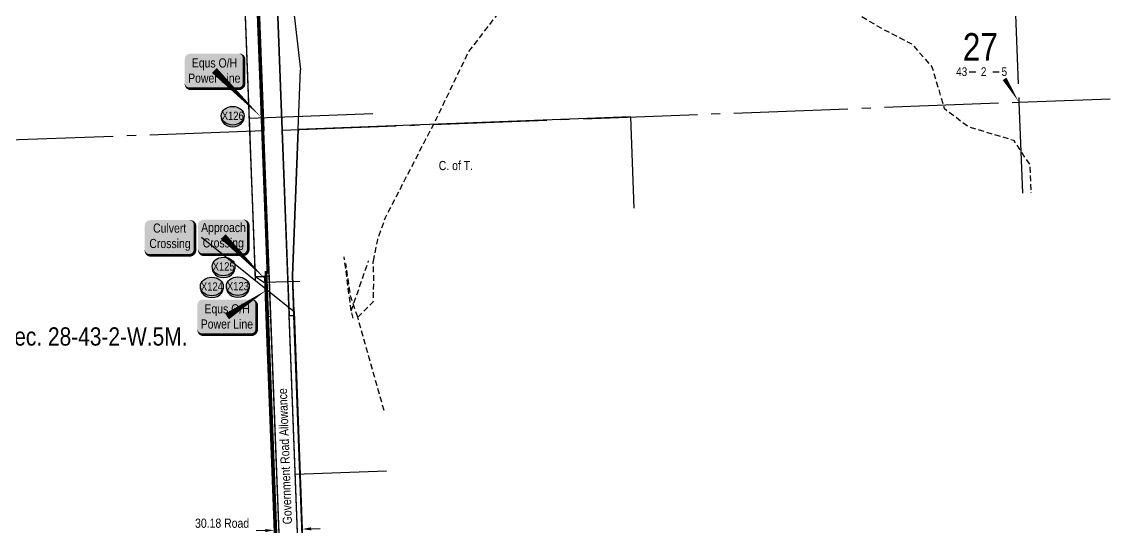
# Model space of a CAD drawing. Extents: x 683901 to 697439, y 5834844 to 5859401.
# Drawn here: x 687460 to 688652, y 5845916 to 5846469 of the extents above; entities that cross this region are included whole.
import ezdxf
from ezdxf.enums import TextEntityAlignment as Align

# ---------------------------------------------------------------- set-up
doc = ezdxf.new("R2010")
doc.units = 0
doc.header["$LTSCALE"] = 5
doc.header["$PDSIZE"] = 0.5
for name, pattern in [('foc-QUARTERLINE', [33, 25, -3, 2, -3]), ('foc-TIELINE', [1.875, 1.25, -0.625]), ('UG_PIPE', [1.875, 1.25, -0.625])]:
    doc.linetypes.add(name, pattern=pattern)
doc.layers.get('Defpoints').update_dxf_attribs({"color": 9})
for name, color, linetype in [('10', 1, 'Continuous'), ('9', 3, 'Continuous'), ('AS-PIPE-UG', 44, 'UG_PIPE'), ('AS-POWER', 104, 'foc-POWER'), ('AS-POWER-T', 104, 'Continuous'), ('AS-TELEPHONE', 224, 'foc-TEL'), ('C-SYMBOL', 7, 'Continuous'), ('CG-NOTES', 7, 'Continuous'), ('L-QSEC', 8, 'foc-QUARTERLINE'), ('L-ROAD-T', 7, 'Continuous'), ('L-SEC', 7, 'Continuous'), ('L-SECLBL', 7, 'Continuous'), ('L-TITLEDB', 4, 'Continuous'), ('L-TITLEDB-T', 4, 'Continuous'), ('P-CROSSINGS', 250, 'Continuous'), ('WATERCOURSE', 146, 'foc-TIELINE')]:
    doc.layers.add(name, color=color, linetype=linetype)
doc.layers.add('P-PROPOSED-WL4', color=7, linetype='Continuous', true_color=0x5b5bc8)
doc.styles.add('175L', font='ARIALN.TTF', dxfattribs={"height": 20})
doc.styles.add('80', font='ARIALN.TTF', dxfattribs={"height": 10})
doc.styles.add('80CG', font='ARIALN.TTF', dxfattribs={"height": 10})
doc.styles.add('80L', font='ARIALN.TTF', dxfattribs={"height": 10})
doc.styles.add('Crossing', font='ARIALN.TTF', dxfattribs={"height": 10})
doc.styles.add('foc-LtypeFont', font='ARIALN.TTF', dxfattribs={"height": 7.35})
doc.styles.add('SIMPLEX', font='ARIALN.TTF')
doc.linetypes.add('foc-POWER', pattern='A,6,-1,["P",foc-LtypeFont,S=0.2,R=0,X=-0.625,Y=-0.75],-1.24,4', length=12.24)
doc.linetypes.add('foc-POWER-NOLINE', pattern='A,0,-4,["P",foc-LtypeFont,S=0.2,R=0,X=-0.625,Y=-0.75],-8.24', length=12.24)
doc.linetypes.add('foc-TEL', pattern='A,2,-1,["T",foc-LtypeFont,S=0.2,R=0,X=-0.425,Y=-0.75],-1.24,8', length=12.24)
doc.linetypes.add('foc-TEL-NOLINE', pattern='A,0,-2,["T",foc-LtypeFont,S=0.2,R=0,X=-0.425,Y=-0.75],-10.24', length=12.24)
doc.dimstyles.new('Compass 5 000', dxfattribs={"dimscale": 5, "dimtxt": 9, "dimasz": 2, "dimexe": 0.2, "dimexo": 0.0625, "dimgap": 0.5, "dimtad": 0, "dimtih": 1, "dimtoh": 1, "dimzin": 0, "dimdsep": 46, "dimtxsty": '80CG', "dimcen": 0.1, "dimse1": 1, "dimse2": 1, "dimclrd": 256, "dimclrt": 256, "dimaunit": 1, "dimadec": 4, "dimazin": 0, "dimtfac": 0.06, "dimtofl": 0, "dimtmove": 0, "dimatfit": 1, "dimfxl": 0.2, "dimtolj": 1, "dimtzin": 0, "dimlwd": -1, "dimarcsym": 0})

# ---------------------------------------------------------------- blocks, each defined once
blk = doc.blocks.new('L-SECLBL')
at = {"layer": '9', "color": 7}
for p, q in [((-5.1, -27.8), (-12.3, -27.8)), ((20.7, -27.8), (13.5, -27.8))]:
    blk.add_line(p, q, dxfattribs=at)
at = {"layer": '10', "color": 2, "style": 'SIMPLEX'}
blk.add_attdef('SEC', text='', height=30, dxfattribs=at).set_placement((0, 0), align=Align.MIDDLE)
at = {"layer": '10', "color": 5, "style": '80L'}
blk.add_attdef('TWP', text='', height=9.5, dxfattribs=at).set_placement((-14.4, -27.4), align=Align.MIDDLE_RIGHT)
blk.add_attdef('RGE', text='', height=9.5, dxfattribs=at).set_placement((3.6, -27.4), align=Align.MIDDLE_CENTER)
blk.add_attdef('MER', text='', height=9.5, dxfattribs=at).set_placement((23.2, -27.4), align=Align.MIDDLE_LEFT)
blk = doc.blocks.new('*U969')
h = blk.add_hatch(color=59)
edge = h.paths.add_edge_path()
edge.add_line((-21.5, -20), (21.5, -20))
edge.add_arc((21.5, -14), 6, 270, 360)
edge.add_line((27.5, -14), (27.5, 12.5))
edge.add_arc((21.5, 12.5), 6, 0, 90)
edge.add_line((21.5, 18.5), (-21.5, 18.5))
edge.add_arc((-21.5, 12.5), 6, 90, 180)
edge.add_line((-27.5, 12.5), (-27.5, -14))
edge.add_arc((-21.5, -14), 6, 180, 270)
at = {"color": 1, "flags": 128}
blk.add_lwpolyline([(-21.5, -20, 3, 3, 0), (21.5, -20, 3, 3, 0.414214), (27.5, -14, 3, 3, 0), (27.5, 12.5, 3, 0, 0.414214), (21.5, 18.5, 0, 0, 0), (-21.5, 18.5, 0, 0, 0.414214), (-27.5, 12.5, 0, 0, 0), (-27.5, -14, 0, 3, 0.414214)], format="xyseb", close=True, dxfattribs=at)
blk.add_lwpolyline([(47, -47.5, 0, 7.5, 0), (0, 0, 0, 0, 0)], format="xyseb", dxfattribs=at)
at = {"color": 1, "style": '80'}
blk.add_attdef('ENTER_TEXT_001', (-36, -5), '', height=10, dxfattribs=at)
blk = doc.blocks.new('*U970')
h = blk.add_hatch(color=254)
edge = h.paths.add_edge_path()
edge.add_line((-21.5, -20), (21.5, -20))
edge.add_arc((21.5, -14), 6, 270, 360)
edge.add_line((27.5, -14), (27.5, 12.5))
edge.add_arc((21.5, 12.5), 6, 0, 90)
edge.add_line((21.5, 18.5), (-21.5, 18.5))
edge.add_arc((-21.5, 12.5), 6, 90, 180)
edge.add_line((-27.5, 12.5), (-27.5, -14))
edge.add_arc((-21.5, -14), 6, 180, 270)
at = {"color": 160, "flags": 128}
blk.add_lwpolyline([(-21.5, -20, 3, 3, 0), (21.5, -20, 3, 3, 0.414214), (27.5, -14, 3, 3, 0), (27.5, 12.5, 3, 0, 0.414214), (21.5, 18.5, 0, 0, 0), (-21.5, 18.5, 0, 0, 0.414214), (-27.5, 12.5, 0, 0, 0), (-27.5, -14, 0, 3, 0.414214)], format="xyseb", close=True, dxfattribs=at)
at = {"color": 160, "style": '80'}
blk.add_attdef('ENTER_TEXT_001', (-26.8, -4.9), '', height=10, dxfattribs=at)
blk = doc.blocks.new('*D1130')
at = {"layer": 'Defpoints', "color": 0, "transparency": 16777216}
for p in [(687736.5, 5845912.6), (687736.6, 5845910.3), (687766.8, 5845911.5)]:
    blk.add_point(p, dxfattribs=at)
at = {"layer": 'L-TITLEDB-T', "transparency": 16777216}
for p, q in [((687726.6, 5845912.3), (687716.6, 5845911.9)), ((687776.7, 5845914.2), (687786.7, 5845914.5))]:
    blk.add_line(p, q, dxfattribs=at)
for points in [[(687726.5, 5845913.9), (687726.6, 5845910.6), (687736.5, 5845912.6)], [(687776.6, 5845915.8), (687776.8, 5845912.5), (687766.7, 5845913.8)]]:
    blk.add_solid(points, dxfattribs=at)
at = {"layer": 'L-TITLEDB-T', "transparency": 16777216, "insert": (687679.2, 5845911.9), "char_height": 10, "attachment_point": 5, "style": '80CG'}
blk.add_mtext('\\A1;30.18 Road\\PPlan 2944 NY', dxfattribs=at)
blk = doc.blocks.new('*U890')
h = blk.add_hatch(color=255)
edge = h.paths.add_edge_path()
edge.add_line((-26.5, -20), (26.5, -20))
edge.add_arc((26.5, -14), 6, 270, 360)
edge.add_line((32.5, -14), (32.5, 12.5))
edge.add_arc((26.5, 12.5), 6, 0, 90)
edge.add_line((26.5, 18.5), (-26.5, 18.5))
edge.add_arc((-26.5, 12.5), 6, 90, 180)
edge.add_line((-32.5, 12.5), (-32.5, -14))
edge.add_arc((-26.5, -14), 6, 180, 270)
at = {"color": 104, "flags": 128}
blk.add_lwpolyline([(-26.5, -20, 3, 3, 0), (26.5, -20, 3, 3, 0.414214), (32.5, -14, 3, 3, 0), (32.5, 12.5, 3, 0, 0.414214), (26.5, 18.5, 0, 0, 0), (-26.5, 18.5, 0, 0, 0.414214), (-32.5, 12.5, 0, 0, 0), (-32.5, -14, 0, 3, 0.414214)], format="xyseb", close=True, dxfattribs=at)
blk.add_lwpolyline([(52.1, -52.1, 0, 7.5, 0), (0, 0, 0, 0, 0)], format="xyseb", dxfattribs=at)
at = {"color": 104, "style": '80'}
blk.add_attdef('ENTER_TEXT_001', (-26.8, -4.9), '', height=10, dxfattribs=at)
blk = doc.blocks.new('*U891')
h = blk.add_hatch(color=255)
edge = h.paths.add_edge_path()
edge.add_line((-26.5, -20), (26.5, -20))
edge.add_arc((26.5, -14), 6, 270, 360)
edge.add_line((32.5, -14), (32.5, 12.5))
edge.add_arc((26.5, 12.5), 6, 0, 90)
edge.add_line((26.5, 18.5), (-26.5, 18.5))
edge.add_arc((-26.5, 12.5), 6, 90, 180)
edge.add_line((-32.5, 12.5), (-32.5, -14))
edge.add_arc((-26.5, -14), 6, 180, 270)
at = {"color": 104, "flags": 128}
blk.add_lwpolyline([(43.8, 29.2, 0, 7.5, 0), (0, 0, 0, 0, 0)], format="xyseb", dxfattribs=at)
blk.add_lwpolyline([(-26.5, -20, 3, 3, 0), (26.5, -20, 3, 3, 0.414214), (32.5, -14, 3, 3, 0), (32.5, 12.5, 3, 0, 0.414214), (26.5, 18.5, 0, 0, 0), (-26.5, 18.5, 0, 0, 0.414214), (-32.5, 12.5, 0, 0, 0), (-32.5, -14, 0, 3, 0.414214)], format="xyseb", close=True, dxfattribs=at)
at = {"color": 104, "style": '80'}
blk.add_attdef('ENTER_TEXT_001', (-26.8, -4.9), '', height=10, dxfattribs=at)
blk = doc.blocks.new('xing2')
h = blk.add_hatch(color=50)
h.dxf.hatch_style = 1
edge = h.paths.add_edge_path()
edge.add_ellipse((0, 0), major_axis=(-12.5, 0), ratio=0.816297, start_angle=0, end_angle=360)
h = blk.add_hatch(color=250)
h.dxf.hatch_style = 1
edge = h.paths.add_edge_path()
edge.add_ellipse((0, -2), major_axis=(-12.5, 0), ratio=0.816297, start_angle=0, end_angle=180)
edge.add_line((12.5, -2), (12.5, 0))
edge.add_ellipse((0, 0), major_axis=(-12.5, 0), ratio=0.816297, start_angle=0, end_angle=180, ccw=False)
edge.add_line((-12.5, 0), (-12.5, -2))
at = {"color": 250}
blk.add_ellipse((0, 0), major_axis=(-12.5, 0), ratio=0.816297, dxfattribs=at)
blk.add_ellipse((0, -2), major_axis=(-12.5, 0), ratio=0.816297, start_param=0, end_param=3.141593, dxfattribs=at)
at = {"color": 250, "style": 'Crossing'}
blk.add_attdef('CROSSING', text='', height=9, dxfattribs=at).set_placement((0.1, 0), align=Align.MIDDLE_CENTER)
at = {"color": 250, "style": 'Crossing', "flags": 1}
for tag, p in [('OWNER', (0.1, -12.5)), ('DESCRIPTION', (0.1, -25.8)), ('LOCATION', (0.1, -39.3)), ('DWG_REF', (0.1, -52.8))]:
    blk.add_attdef(tag, text='', height=9, dxfattribs=at).set_placement(p, align=Align.MIDDLE_CENTER)

msp = doc.modelspace()

# ---------------------------------------------------------------- linework, layer by layer
at = {"layer": 'AS-PIPE-UG', "flags": 128}
for points in [[(688481.659, 5848804.597), (688475.271, 5848737.382), (688473.8, 5848512.51), (688490.717, 5848492.783), (688502.877, 5848367.123), (688481.817, 5848258.816), (688492.027, 5848028.832), (688481.416, 5847960.248), (688496.878, 5847750.431), (688495.755, 5847583.045), (688515.608, 5847224.365), (688507.75, 5847185.708), (688507.161, 5847103.008), (688475.518, 5847098.281), (688439.385, 5847116.506), (688401.14, 5847106.79), (688276.579, 5846593.428), (688290.31, 5846548.426), (688326.131, 5846486.404), (688337.276, 5846483.83), (688355.903, 5846489.154), (688402.899, 5846461.138), (688434.154, 5846445.182), (688456.522, 5846419.845), (688469.818, 5846374.546), (688496.177, 5846354.579), (688545.699, 5846339.606), (688563.612, 5846312.671), (688564.767, 5846281.911)], [(687844.934, 5846207.222), (687849.616, 5846231.059), (687858.068, 5846254.816), (687914.079, 5846363.425), (687948.663, 5846435.532), (688001.861, 5846504.792), (688140.553, 5846529.319), (688269.516, 5846592.03), (688277.161, 5846628.777), (688213.636, 5846697.195), (688194.535, 5847072.583), (688070.002, 5847136.938), (688014.069, 5847156.68), (687979.059, 5847134.548), (687894.796, 5847110.86)], [(687820.523, 5846152.675), (687812.855, 5846212.071)], [(687820.523, 5846152.675), (687839.637, 5846207.58)], [(687827.712, 5846145.964), (687844.688, 5846162.722), (687845.183, 5846164.06), (687845.157, 5846165.778), (687844.986, 5846172.878), (687845.376, 5846188.276), (687844.629, 5846206.955), (687844.934, 5846207.222)], [(687827.712, 5846145.964), (687820.15, 5846167.967), (687814.609, 5846204.76)], [(687822.896, 5846144.781), (687820.523, 5846152.675)], [(687856.718, 5846043.622), (687827.712, 5846145.964)]]:
    msp.add_lwpolyline(points, dxfattribs=at)
at = {"layer": 'AS-POWER', "flags": 128}
for points in [[(687709.149, 5846363.551), (687844.138, 5846368.931)], [(687715.911, 5846185.967), (687709.149, 5846363.551)], [(687656.802, 5846233.563), (687758.494, 5846151.677)]]:
    msp.add_lwpolyline(points, dxfattribs=at)
at = {"layer": 'AS-POWER', "linetype": 'foc-POWER-NOLINE', "flags": 128}
msp.add_lwpolyline([(687830.815, 5844225.732), (687811.753, 5844722.033), (687781.46, 5845526.533), (687758.494, 5846151.677)], dxfattribs=at)
at = {"layer": 'AS-TELEPHONE', "linetype": 'foc-TEL-NOLINE', "flags": 128}
msp.add_lwpolyline([(687942.215, 5840672.176), (687910.849, 5841483.054), (687848.212, 5843112.381), (687786.621, 5844721.086), (687730.801, 5846190.68), (687715.753, 5846190.106), (687698.772, 5846639.392), (687713.735, 5846639.968), (687694.216, 5847153.865), (687690.774, 5847245.489), (687675.615, 5847244.884), (687667.977, 5847449.231), (687678.143, 5847449.762), (687683.095, 5847449.952), (687632.86, 5848787.367), (687572.447, 5850395.069), (687511.895, 5852003.159), (687450.353, 5853631.115), (687358.022, 5856062.335), (687265.59, 5858494.225), (687262.737, 5858568.877)], dxfattribs=at)
at = {"layer": 'AS-TELEPHONE', "flags": 128}
msp.add_lwpolyline([(687716.063, 5846190.188), (687724.881, 5846184.282), (687764.374, 5846185.22)], dxfattribs=at)
at = {"layer": 'L-QSEC', "flags": 128}
for points in [[(688520.37, 5847185.835), (688551.823, 5846381.193)], [(688551.823, 5846381.193), (688651.728, 5846384.987)], [(687745.017, 5846350.55), (688551.823, 5846381.193)], [(688551.823, 5846381.193), (688555.717, 5846281.564)], [(687724.917, 5846349.786), (686821.025, 5846316.685)]]:
    msp.add_lwpolyline(points, dxfattribs=at)
at = {"layer": 'L-SEC', "flags": 128}
for points in [[(687694.216, 5847153.865), (687709.567, 5846751.826), (687724.917, 5846349.786)], [(687745.017, 5846350.55), (687729.666, 5846752.597), (687714.316, 5847154.644)], [(687755.569, 5845545.685), (687740.243, 5845947.736), (687740.243, 5845947.736), (687724.917, 5846349.786)], [(687775.67, 5845546.451), (687760.344, 5845948.501), (687745.017, 5846350.55)]]:
    msp.add_lwpolyline(points, dxfattribs=at)
at = {"layer": 'L-SECLBL', "flags": 128}
msp.add_lwpolyline([(688551.823, 5846381.193, 0, 5, 0), (688536.024, 5846406.744, 0, 0, 0)], format="xyseb", dxfattribs=at)
at = {"layer": 'L-TITLEDB', "flags": 128}
for points in [[(687694.306, 5847153.953), (687724.916, 5846349.787)], [(687714.456, 5847154.621), (687745.017, 5846350.555)], [(687709.688, 5846349.229), (687698.772, 5846639.392)], [(687739.125, 5846640.748), (687765.129, 5846416.792)], [(687762.501, 5846351.223), (687765.129, 5846416.792)], [(688130.486, 5846265.261), (688126.675, 5846365.184), (687762.501, 5846351.223), (687756.105, 5846191.645), (687764.398, 5845974.067)], [(687715.753, 5846190.106), (687709.688, 5846349.229)], [(687732.652, 5846146.784), (687724.916, 5846349.787)], [(687745.017, 5846350.555), (687752.754, 5846147.551)], [(687756.105, 5846191.645), (687762.501, 5846351.223)], [(687715.753, 5846190.106), (687725.956, 5846190.495)], [(687727.627, 5846146.593), (687725.956, 5846190.495)], [(687757.778, 5846147.744), (687756.105, 5846191.645)], [(687727.627, 5846146.593), (687732.652, 5846146.784)], [(687739.514, 5845834.782), (687727.627, 5846146.593)], [(687755.569, 5845545.685), (687732.652, 5846146.784)], [(687752.754, 5846147.551), (687757.778, 5846147.744)], [(687775.668, 5845546.444), (687752.754, 5846147.551)], [(687764.398, 5845974.067), (687757.778, 5846147.744)], [(687759.373, 5845973.875), (687859.216, 5845977.684)], [(687780.693, 5845546.633), (687764.398, 5845974.067)]]:
    msp.add_lwpolyline(points, dxfattribs=at)
at = {"layer": 'P-PROPOSED-WL4', "flags": 128}
msp.add_lwpolyline([(687652.217, 5848767.943, 3, 3, 0), (687667.369, 5848364.604, 3, 3, 0), (687682.52, 5847961.265, 3, 3, 0), (687697.669, 5847557.926, 3, 3, 0), (687712.817, 5847154.587, 3, 3, 0), (687728.168, 5846752.539, 3, 3, 0), (687731.205, 5846672.98, 3, 3, 0), (687711.142, 5846672.217, 3, 3, 0), (687729.298, 5846195.06, 3, 3, 0), (687727.286, 5846194.983, 3, 3, 0), (687741.013, 5845834.839, 3, 3, 0), (687752.041, 5845545.56, 3, 3, 0), (687783.093, 5844720.962, 3, 3, 0), (687800.936, 5844254.597, 3, 3, 0)], format="xyseb", dxfattribs=at)
at = {"layer": 'WATERCOURSE', "flags": 128}
msp.add_lwpolyline([(688630.331, 5846937.119, 0.0324118), (688627.918, 5846935.217, 0.10214112), (688623.648, 5846929.422, 0.05204908), (688620.908, 5846921.355, -0.05551732), (688618.286, 5846913.807, -0.0135245), (688614.28, 5846905.965, -0.0162914), (688610.572, 5846899.665, -0.04326553), (688601.58, 5846887.862, -0.0402675), (688589.949, 5846876.964, -0.01852631), (688583.901, 5846872.505, -0.01714571), (688577.039, 5846868.165, -0.03675116), (688558.561, 5846859.098, -0.0589249), (688546.146, 5846855.728, -0.00011127), (688539.692, 5846854.772, 0.00011619), (688533.294, 5846853.824, 0.00007514), (688529.547, 5846853.267, 0.00008038), (688526.044, 5846852.746, 0.22754501), (688517.553, 5846846.994, -0.12623138), (688505.007, 5846834.288, -0.01411236), (688486.256, 5846823.741, -0.02874608), (688476.635, 5846819.367, -0.00875136), (688469.077, 5846816.593, -0.00855658), (688461.253, 5846814.026, -0.04933242), (688444.447, 5846810.595, 0.04180634), (688424.57, 5846806.847, 0.03183788), (688413.915, 5846803.155, 0.06476893), (688409.108, 5846800.36, 0.07188391), (688406.343, 5846797.516, 0.02731159), (688400.706, 5846788.783, 0.03918723), (688396.243, 5846779.31, 0.08405892), (688395.296, 5846774.493, 0.10887239), (688396.412, 5846768.705, 0.05876091), (688401.838, 5846759.33, 0.04101902), (688411.772, 5846748.096, -0.04216841), (688421.411, 5846737.146, -0.01244577), (688427.343, 5846728.705, -0.02895672), (688429.586, 5846724.876, -0.06405196), (688431.631, 5846719.168, -0.03276576), (688433.403, 5846707.486, -0.02901985), (688433.676, 5846697.401, -0.03168071), (688432.805, 5846688.199, -0.04373735), (688430.724, 5846679.877, -0.05427097), (688427.77, 5846673.619, -0.05453254), (688420.716, 5846664.499, -0.01881134), (688396.687, 5846641.39, -0.01730807), (688389.837, 5846635.694, 0.02589548), (688385.323, 5846631.808, 0.19096061), (688379.745, 5846619.671, -0.14724809), (688373.956, 5846603.606, -0.02138406), (688367.769, 5846595.97, -0.04352503), (688364.264, 5846592.639, -0.04038594), (688357.466, 5846588.065, -0.04096114), (688350.122, 5846584.699, -0.03000692), (688342.56, 5846582.46, -0.02290299), (688332.401, 5846580.59, -0.03141391), (688322.378, 5846579.853, -0.03441999), (688313.22, 5846580.386, -0.05870503), (688300.44, 5846583.571, -0.04089199), (688283.389, 5846591.667, -0.0144766), (688273.528, 5846597.767, -0.04169419), (688270.358, 5846600.259, -0.02517951), (688265.743, 5846605.01, -0.02015153), (688260.539, 5846611.443, -0.03070369), (688256.099, 5846618.242, 0.03276602), (688251.912, 5846624.596, 0.04980812), (688243.625, 5846633.533, -0.03438967), (688231.245, 5846646.086, -0.03738169), (688217.49, 5846664.755, 0.04008417), (688204.566, 5846682.1, 0.01878156), (688199.772, 5846687.163, 0.01796597), (688194.386, 5846692.074, 0.07547471), (688187.233, 5846696.485, 0.08655994), (688180.085, 5846698.154, 0.07362006), (688172.883, 5846697.501, 0.05207868), (688163.276, 5846694.088, 0.01901427), (688156.463, 5846690.511, 0.01955658), (688150.127, 5846686.533, 0.09730215), (688139.157, 5846675.379, -0.11899759), (688129.761, 5846666.611, -0.01947044), (688121.473, 5846662.348, -0.02718799), (688115.276, 5846659.861, -0.00660899), (688105.507, 5846656.687, -0.01053432), (688099.313, 5846654.907, -0.01220522), (688089.639, 5846652.597, 0.00470361), (688064.454, 5846646.982, 0.01187135), (688023.138, 5846636.321, 0.05939515), (688015.239, 5846633.029, 0.06877636), (688011.615, 5846630.269, 0.02915363), (688004.523, 5846622.252, 0.04571149), (687996.513, 5846609.882, -0.04760711), (687988.776, 5846598.031, -0.02557931), (687983.019, 5846591.529, -0.03757674), (687978.57, 5846587.628, -0.07297558), (687973.242, 5846584.724, -0.04191989), (687963.096, 5846581.921, -0.04377142), (687953.403, 5846580.965, -0.04342684), (687943.615, 5846581.711, -0.0534597), (687929.412, 5846585.636, -0.04545636), (687913.952, 5846593.437, -0.0182183), (687898.791, 5846603.689, -0.01302567), (687878.526, 5846619.322, -0.03643393), (687853.454, 5846642.96, 0.05395249), (687835.947, 5846658.345, 0.02216981), (687824.611, 5846665.593, 0.01748988), (687809.562, 5846673.611, 0.01879756), (687797.252, 5846679.064, 0.09878889), (687794.709, 5846679.533, 0.02091068), (687781.081, 5846678.765, -0.00656988), (687737.81, 5846675.079, -0.00125648), (687716.644, 5846673.609, 0.01336744), (687714.658, 5846673.423, 0.00646172), (687713.978, 5846673.332, 0.00070265), (687707.741, 5846672.405, 0.00309752), (687704.602, 5846671.914, -0.00117566), (687696.337, 5846670.589, -0.07842139), (687674.644, 5846670.587, 0.09255548), (687656.226, 5846670.068, 0.04633828), (687651.013, 5846668.425, 0.02292), (687641.05, 5846663.688, 0.13860296), (687629.408, 5846652.51, -0.17870457), (687619.608, 5846644.473, -0.0492585), (687614.377, 5846643.222, -0.01921051), (687600.681, 5846641.877, -0.12690129), (687578.624, 5846646.187, 0.24089511), (687566.301, 5846645.85, 0.03982512), (687559.57, 5846641.443, 0.01512567), (687543.25, 5846627.984, 0.00516918), (687510.784, 5846598.918, 0.01372786), (687498.979, 5846587.518, 0.01540836), (687493.396, 5846581.459, 0.01832618), (687489.055, 5846576.059, 0.07388939), (687485.926, 5846570.234, 0.05251437), (687483.716, 5846561.222, 0.06257838), (687483.615, 5846551.667, 0.05791864), (687485.969, 5846541.62, 0.02933342), (687489.349, 5846533.725, 0.03728115), (687492.811, 5846527.919, 0.03677263), (687497.327, 5846522.4, 0.03260632), (687503.229, 5846516.941, 0.09697103), (687509.224, 5846513.76, -0.07516682), (687517.1, 5846510.008, -0.09065205), (687523.955, 5846503.289, -0.17073245), (687525.374, 5846498.284, -0.20873028), (687523.94, 5846495.485, -0.05237094), (687513.872, 5846488.871, -0.0890254), (687485.457, 5846480.113, -0.09506608), (687457.646, 5846482.012, -0.01858031), (687449.074, 5846484.616, -0.02214874), (687442.084, 5846487.378, -0.07253637), (687416.011, 5846503.923, -0.0812349), (687398.258, 5846525.068, -0.02257645), (687393.411, 5846534.131, -0.04091322), (687391.388, 5846539.436, -0.10476917), (687390.738, 5846548.248, 0.08911128), (687390.296, 5846558.596, 0.07850381), (687386.805, 5846567.411, 0.12689244), (687382.613, 5846571.596, 0.16295569), (687376.206, 5846572.955, 0.0980403), (687366.009, 5846569.695, 0.03790341), (687357.832, 5846564.33, 0.07227595), (687354.248, 5846560.634, 0.05651963), (687347.988, 5846549.516, -0.04100182), (687339.849, 5846533.954, -0.01180769), (687333.623, 5846524.604, -0.03485612), (687331.226, 5846521.644, -0.11520287), (687324.607, 5846517.203, -0.0362678), (687300.627, 5846510.071, -0.01673577), (687289.081, 5846507.933, 0.02708941), (687281.974, 5846506.464, 0.02635938), (687260.248, 5846499.488, 0.02184654), (687234.971, 5846488.59, 0.00341268), (687224.119, 5846483.246, 0.01097084), (687220.792, 5846481.487, 0.01825593), (687209.467, 5846474.624, -0.01401924), (687194.797, 5846465.564, -0.01218667), (687187.895, 5846461.786, 0.01153377), (687180.597, 5846457.803, 0.05768933), (687171.443, 5846451.018, -0.03519892), (687156.985, 5846439.26, -0.07085942), (687140.962, 5846431.102, 0.10103985), (687130.031, 5846424.686, 0.0309713), (687125.486, 5846420.061, 0.02547873), (687120.631, 5846413.854, 0.04111916), (687110.361, 5846396.352, -0.03408036), (687098.274, 5846375.074, -0.00952586), (687088.095, 5846360.315, -0.01475873), (687081.069, 5846351.118, -0.07010625), (687069.153, 5846340.041, 0.092912), (687060.518, 5846331.251, 0.00000741), (687058.462, 5846328.188, 0.00000788), (687056.529, 5846325.309, 0.00001494), (687054.308, 5846322.001, 0.00001767), (687052.43, 5846319.202, 0.16737666), (687051.029, 5846313.924, -0.07059029), (687050.161, 5846301.295, -0.03581618), (687043.87, 5846279.515, -0.08683204), (687039.145, 5846271.377, -0.02567802), (687034.055, 5846265.92, -0.02611098), (687028.521, 5846261.099, -0.01062265), (687022.127, 5846256.306, -0.01130061), (687015.924, 5846252.069, -0.03110207), (687009.345, 5846248.349, -0.02681024), (687001.267, 5846244.946, -0.07136402), (686991.293, 5846242.896, -0.1156977), (686985.052, 5846243.969, -0.00004185), (686974.532, 5846248.425, -0.00000852), (686922.855, 5846270.319), (686913.891, 5846274.117, -0.0119818), (686908.235, 5846276.675, -0.0084153), (686900.338, 5846280.642, -0.09092963), (686894.128, 5846285.498, -0.09388813), (686890.211, 5846292.056, -0.07205578), (686888.451, 5846300.421, 0.06920502), (686886.668, 5846309.138, 0.00000343), (686884.593, 5846315.006, 0.00000509), (686883.194, 5846318.961, 0.00001207), (686882.558, 5846320.759, 0.00000596), (686881.269, 5846324.403, 0.22362328), (686876.695, 5846329.027, 0.13627524), (686866.374, 5846329.853, 0.07613245), (686857.309, 5846326.616, 0.11900601), (686852.69, 5846322.467, 0.00001624), (686850.834, 5846319.765, -0.0000241), (686849.431, 5846317.724, -0.00005193), (686846.195, 5846313.016, 0.0000842), (686844.193, 5846310.103, 0.16225993), (686842.695, 5846304.897, -0.06933314), (686841.493, 5846292.543, -0.01517432), (686839.112, 5846283.794, -0.01804613), (686836.625, 5846276.586, -0.0685917), (686833.393, 5846270.743, -0.05670953), (686827.863, 5846264.872, -0.06863269), (686823.105, 5846261.857)], format="xyb", dxfattribs=at)

# ---------------------------------------------------------------- block references
at = {"layer": 'AS-POWER-T'}
ref = msp.add_blockref('*U890', (687670.82, 5846415.898), dxfattribs=dict(at, xscale=0.99969901, yscale=0.99969901, zscale=0.99969901))
ref.add_attrib('ENTER_TEXT_001', 'Equs O/H', (687646.018, 5846419.223), dxfattribs={"layer": '0', "color": 104, "height": 9.997, "style": '80'})
ref.add_attrib('ENTER_TEXT_002', 'Power Line', (687641.985, 5846402.562), dxfattribs={"layer": '0', "color": 104, "height": 9.997, "style": '80'})
ref = msp.add_blockref('*U891', (687684.64, 5846146.673), dxfattribs=dict(at, xscale=0.99969901, yscale=0.99969901, zscale=0.99969901))
ref.add_attrib('ENTER_TEXT_001', 'Equs O/H', (687659.839, 5846149.999), dxfattribs={"layer": '0', "color": 104, "height": 9.997, "style": '80'})
ref.add_attrib('ENTER_TEXT_002', 'Power Line', (687655.805, 5846133.337), dxfattribs={"layer": '0', "color": 104, "height": 9.997, "style": '80'})
at = {"layer": 'CG-NOTES'}
ref = msp.add_blockref('*U970', (687622.014, 5846233.563), dxfattribs=dict(at, xscale=1.000131017163248, yscale=1.000131017163248, zscale=1.000131017163248))
ref.add_attrib('ENTER_TEXT_001', 'Culvert', (687603.631, 5846238.367), dxfattribs={"layer": '0', "color": 160, "height": 10.0013, "style": '80'})
ref.add_attrib('ENTER_TEXT_002', 'Crossing', (687599.535, 5846221.52), dxfattribs={"layer": '0', "color": 160, "height": 10.0013, "style": '80'})
ref = msp.add_blockref('*U969', (687680.349, 5846234.143), dxfattribs=dict(at, xscale=0.999081924950458, yscale=0.999081924950458, zscale=0.999081924950458))
ref.add_attrib('ENTER_TEXT_001', 'Approach', (687656.248, 5846239.03), dxfattribs={"layer": '0', "color": 1, "height": 9.9908, "style": '80'})
ref.add_attrib('ENTER_TEXT_002', 'Crossing', (687657.894, 5846222.202), dxfattribs={"layer": '0', "color": 1, "height": 9.9908, "style": '80'})
at = {"layer": 'L-SECLBL'}
msp.add_blockref('L-SECLBL', (688509.51, 5846442.036), dxfattribs=at).add_auto_attribs({'SEC': '27', 'TWP': '43', 'RGE': '2', 'MER': '5'})
at = {"layer": 'P-CROSSINGS'}
for p, values in [((687690.776, 5846366.378), {'CROSSING': 'X126'}), ((687680.789, 5846201.361), {'CROSSING': 'X125'}), ((687667.961, 5846179.447), {'CROSSING': 'X124'}), ((687696.437, 5846179.831), {'CROSSING': 'X123'})]:
    msp.add_blockref('xing2', p, dxfattribs=at).add_auto_attribs(values)

# ---------------------------------------------------------------- texts
at = {"layer": 'C-SYMBOL', "color": 3, "style": '175L'}
msp.add_text('S.E.1/4 Sec. 28-43-2-W.5M.', height=20, dxfattribs=at).set_placement((687498.003, 5846108.723), align=Align.BOTTOM_CENTER)
at = {"layer": 'L-ROAD-T', "style": '80L'}
msp.add_text('Government Road Allowance', height=10, rotation=92.127014, dxfattribs=at).set_placement((687747.949, 5845993.507), align=Align.MIDDLE_CENTER)
at = {"layer": 'L-TITLEDB-T', "insert": (687916.42, 5846316.889), "char_height": 10, "attachment_point": 1, "style": '80L'}
msp.add_mtext_dynamic_manual_height_columns('C. of T.', width=73.44925, gutter_width=50, heights=[0], dxfattribs=at)

# ---------------------------------------------------------------- dimensions: what is measured, and where the dimension line sits
at = {"layer": 'L-TITLEDB-T'}
dim = msp.add_aligned_dim(p1=(687766.784, 5845911.48), p2=(687736.634, 5845910.33), distance=-2.309, text='30.18 Road\\PPlan 2944 NY', dimstyle='Compass 5 000', dxfattribs=at)
dim.commit()
dim.dimension.update_dxf_attribs({"geometry": '*D1130', "text_midpoint": (687679.2, 5845911.876)})

doc.saveas('drawing.dxf')
